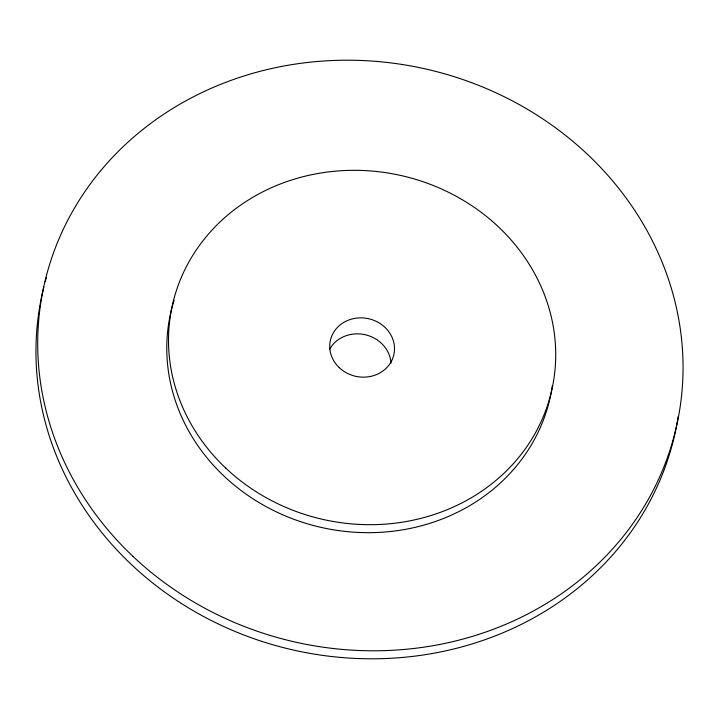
<?xml version="1.0" encoding="UTF-8"?>
<svg xmlns="http://www.w3.org/2000/svg" width="719" height="719" viewBox="0 0 719 719"><rect width="100%" height="100%" fill="white"/><g stroke="black" fill="none" stroke-linecap="round" stroke-linejoin="round"><path stroke-width="1.08" d="M552.327 385.726A194.391 176.317 12.3 0 1 321.195 527.413A194.391 176.317 12.3 0 1 174.133 300.209M678.134 416.652A323.981 293.864 12.3 0 1 300.551 651.576A323.981 293.864 12.3 0 1 43.841 286.935M45.207 281.677A323.981 293.864 12.3 0 1 46.376 277.489M329.644 349.182A32.526 29.506 12.3 0 1 365.252 334.748A32.526 29.506 12.3 0 1 390.983 363.185M225.658 468.015A194.391 176.317 12.3 0 0 549.289 399.737A194.391 176.317 12.3 0 0 311.399 174.762A194.391 176.317 12.3 0 0 225.658 468.015M132.943 556.353A323.981 293.864 12.3 0 0 672.319 442.553A323.981 293.864 12.3 0 0 275.853 67.604A323.981 293.864 12.3 0 0 132.943 556.353M339.278 367.67A32.526 29.506 12.3 0 0 393.437 356.247A32.526 29.506 12.3 0 0 353.631 318.598A32.526 29.506 12.3 0 0 339.278 367.67"/></g></svg>
